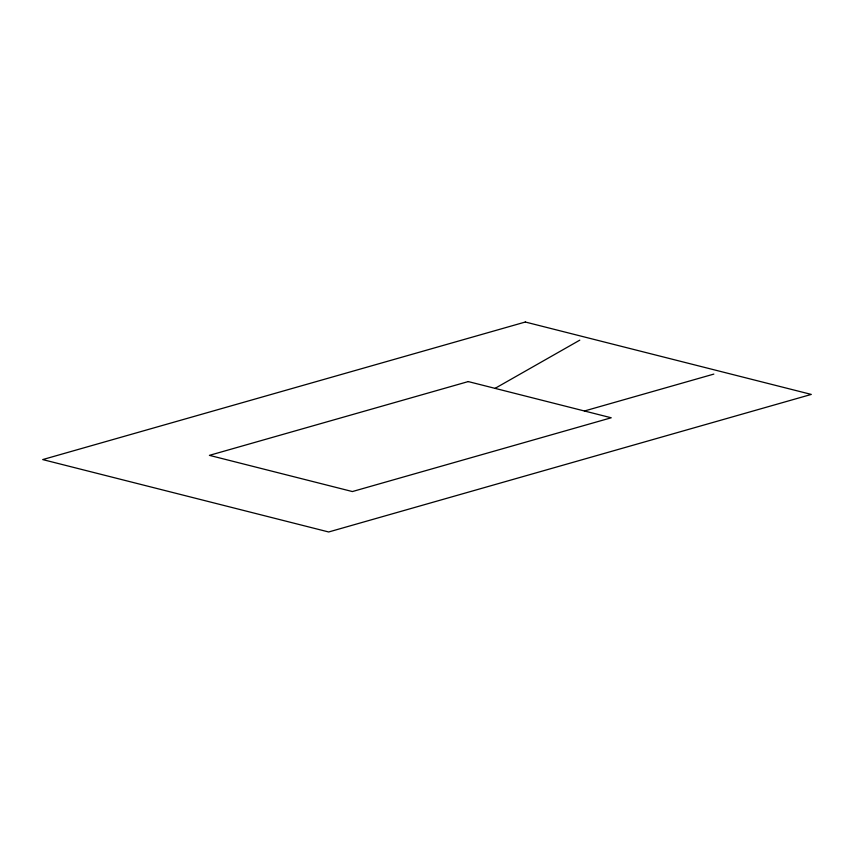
<?xml version="1.0" encoding="UTF-8"?>
<svg xmlns="http://www.w3.org/2000/svg" width="854" height="854" viewBox="0 0 854 854"><rect width="100%" height="100%" fill="white"/><g stroke="black" fill="none" stroke-linecap="round" stroke-linejoin="round"><path stroke-width="1.28" d="M495.053 388.367L579.791 340.159M584.424 410.987L713.837 374.095M525.327 322.022L42.7 459.58L328.673 531.978L811.3 394.42L525.327 322.022M468.248 381.578L209.411 455.353L352.392 491.552L611.229 417.777L468.248 381.578"/></g></svg>
